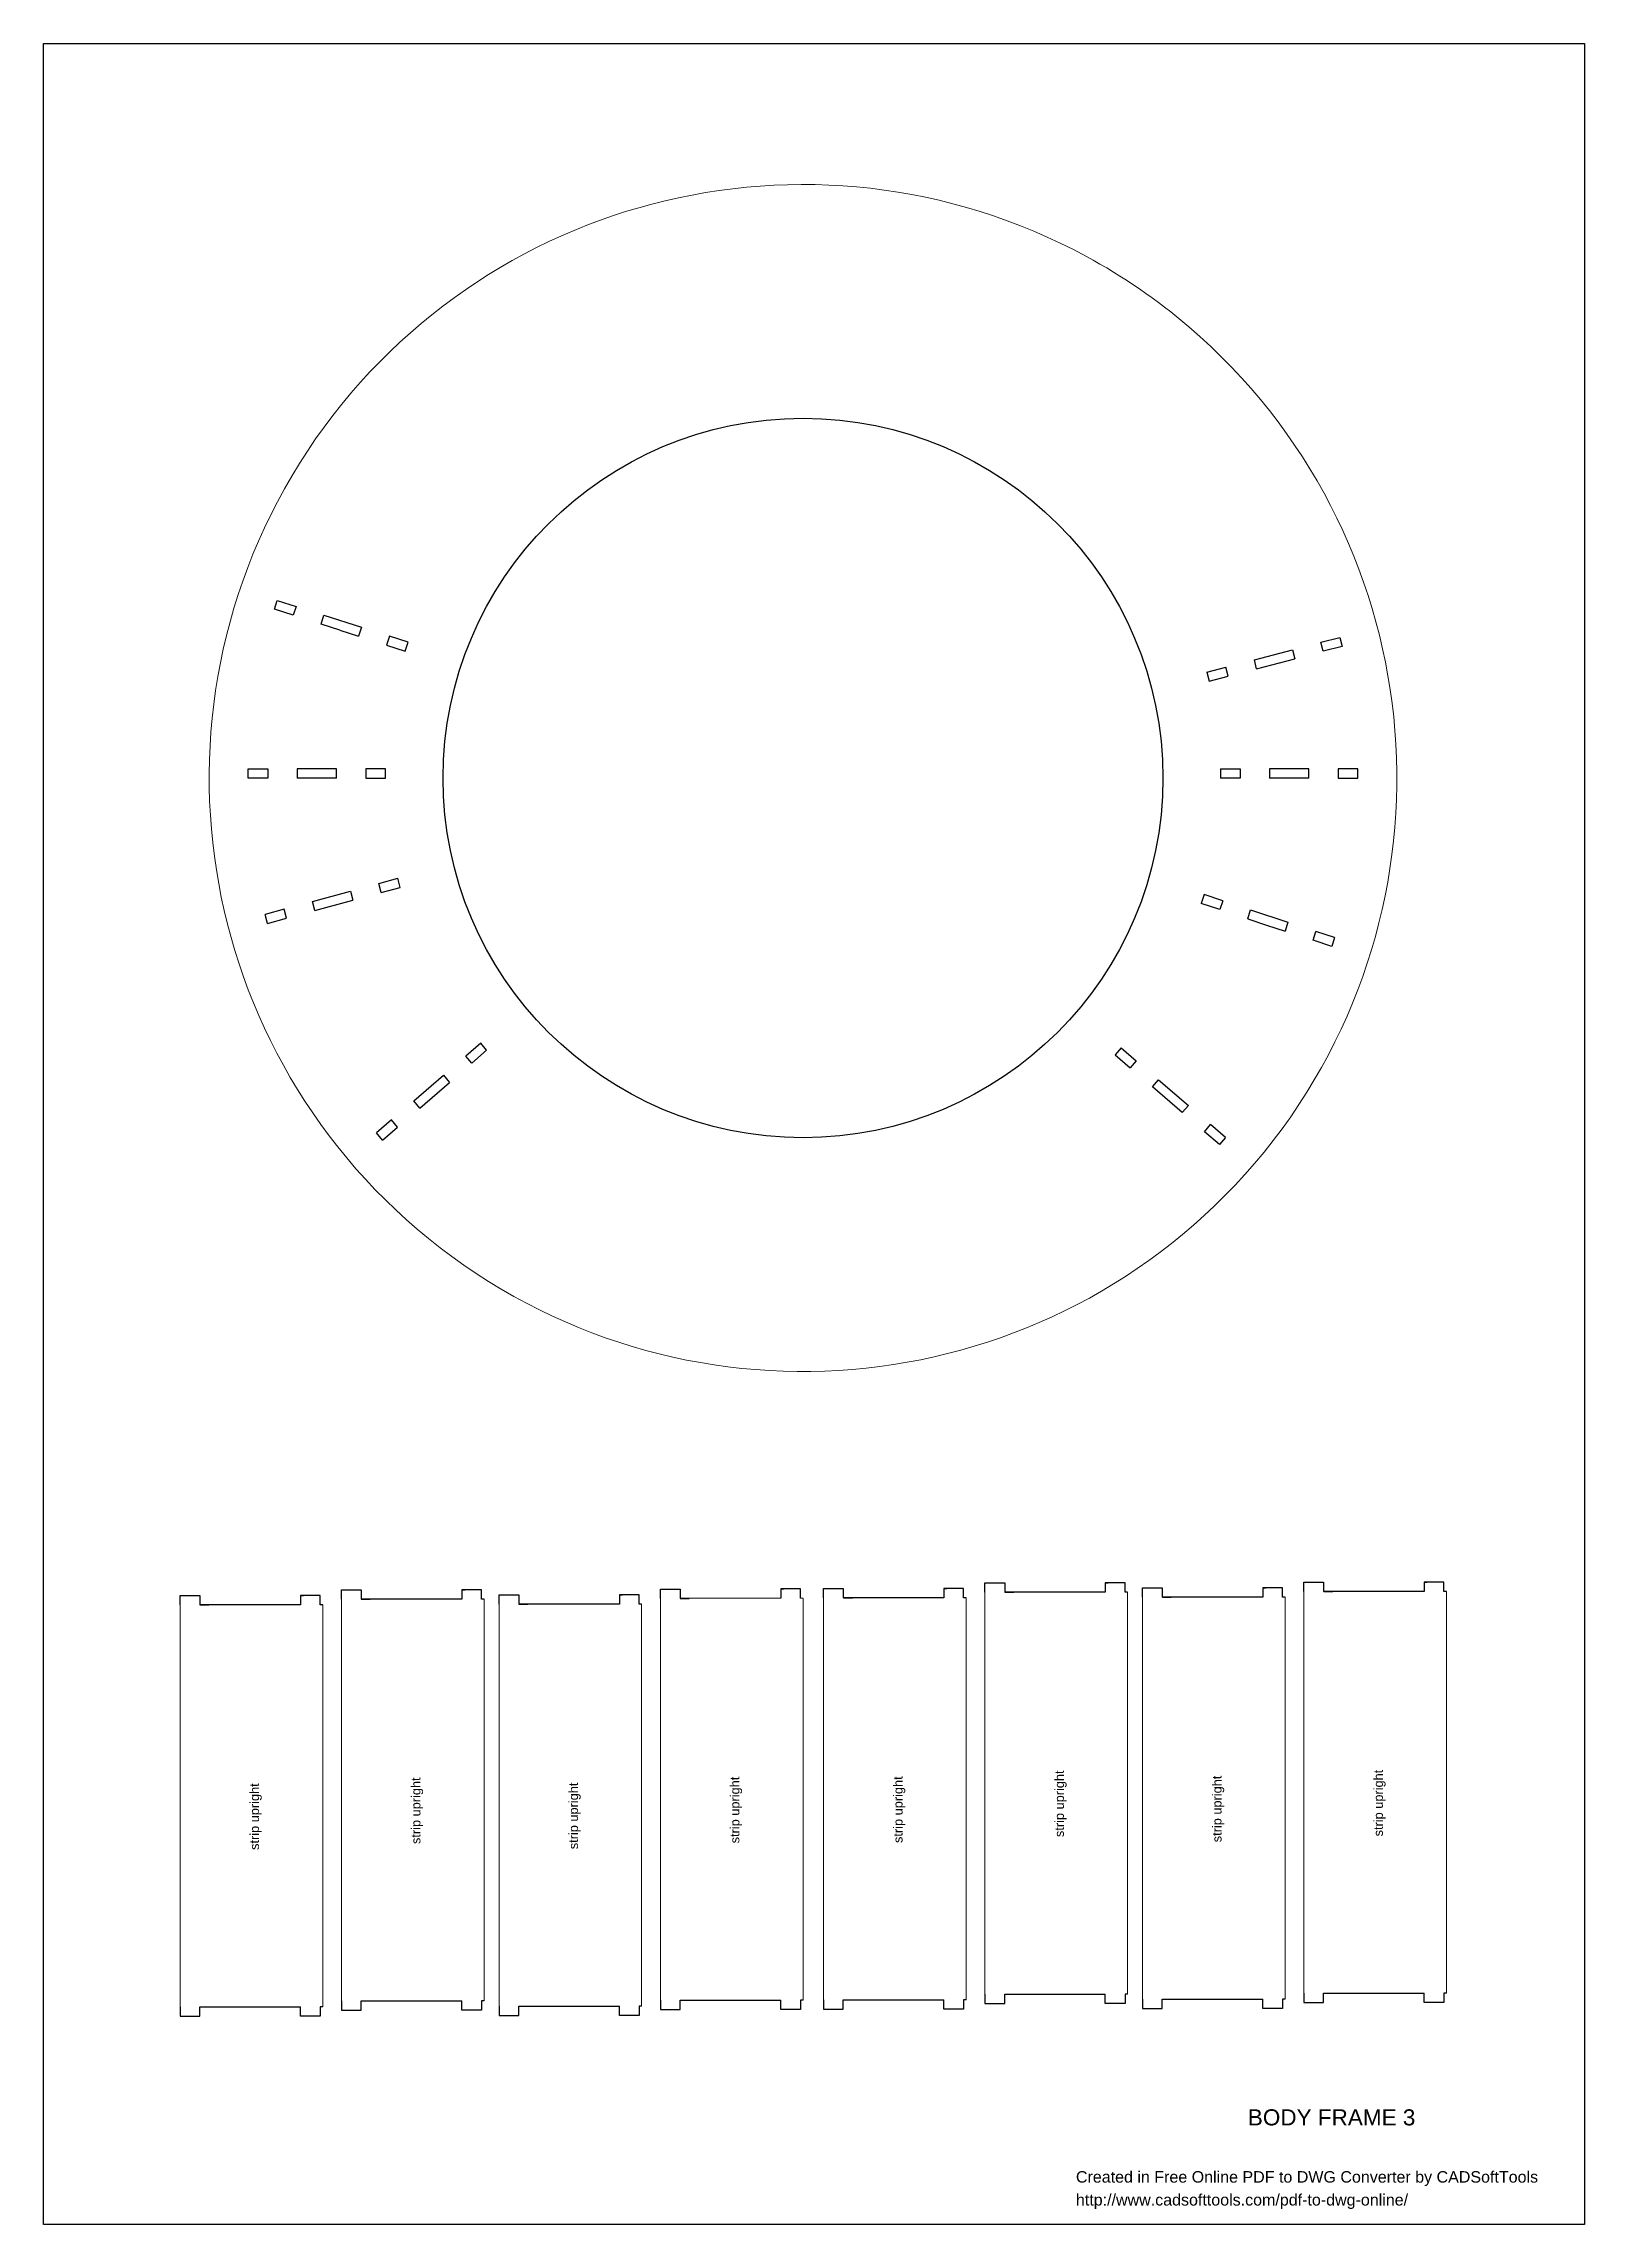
# Model space of a CAD drawing. Header units: millimetres. Extents: x 0 to 594, y 0 to 841.
import ezdxf

# ---------------------------------------------------------------- set-up
doc = ezdxf.new("R2010")
doc.units = ezdxf.units.MM
doc.header["$MEASUREMENT"] = 0
doc.layers.get('0').update_dxf_attribs({"linetype": 'CONTINUOUS'})
doc.layers.add('12A7728', color=7, linetype='CONTINUOUS')
doc.styles.add('12A77B8', font='arial.ttf')
doc.styles.add('Arial0', font='arial.ttf', dxfattribs={"height": 3.959779})
picture_1 = doc.add_image_def('image1.bmp', size_in_pixel=(1446, 2048))

# ---------------------------------------------------------------- blocks, each defined once
blk = doc.blocks.new('MF24E0E60')
at = {"color": 7, "true_color": 0x000007}
image = blk.add_image(picture_1, insert=(0, 0), size_in_units=(593.85, 841.02), dxfattribs=at)
image.dxf.flags = 11
blk = doc.blocks.new('1274460')
at = {"layer": '12A7728', "color": 1, "true_color": 0x000001, "style": '12A77B8'}
for s, p in [('Created in Free Online PDF to DWG Converter by CADSoftTools', (0, 0)), ('http://www.cadsofttools.com/pdf-to-dwg-online/', (0, -2))]:
    blk.add_text(s, height=1, dxfattribs=at).set_placement(p)

msp = doc.modelspace()

# ---------------------------------------------------------------- linework, layer by layer
for p, q in [((88.93, 622.86), (90.05, 626.28)), ((96.16, 620.55), (88.93, 622.86)), ((90.05, 626.28), (97.29, 623.97)), ((97.29, 623.97), (96.16, 620.55)), ((106.93, 617.12), (108.05, 620.54)), ((114.17, 614.8), (106.93, 617.12)), ((108.05, 620.54), (122.53, 615.91)), ((114.17, 614.8), (121.41, 612.49)), ((122.53, 615.91), (121.41, 612.49)), ((133.26, 612.49), (132.18, 609.05)), ((132.18, 609.05), (139.4, 606.75)), ((140.5, 610.17), (133.26, 612.49)), ((139.4, 606.75), (140.5, 610.17)), ((466.65, 603.41), (481.35, 607.28)), ((481.35, 607.28), (482.2, 603.77)), ((492.27, 610.15), (499.58, 612.05)), ((493.12, 606.66), (492.27, 610.15)), ((500.48, 608.56), (493.12, 606.66)), ((499.58, 612.05), (500.48, 608.56)), ((448.33, 598.61), (455.69, 600.54)), ((448.33, 598.61), (449.21, 595.12)), ((456.56, 597.05), (455.69, 600.54)), ((467.49, 599.92), (466.65, 603.41)), ((467.49, 599.92), (482.2, 603.77)), ((449.21, 595.12), (456.56, 597.05)), ((78.8, 557.8), (78.8, 561.4)), ((78.8, 561.4), (86.4, 561.4)), ((86.4, 557.8), (78.8, 557.8)), ((86.4, 561.4), (86.4, 557.8)), ((112.89, 561.4), (97.69, 561.4)), ((97.69, 561.4), (97.69, 557.8)), ((112.89, 557.8), (97.69, 557.8)), ((112.89, 557.8), (112.89, 561.4)), ((131.78, 561.4), (124.18, 561.4)), ((124.18, 561.4), (124.18, 557.8)), ((124.18, 557.8), (131.78, 557.8)), ((131.78, 557.8), (131.78, 561.4)), ((131.78, 557.8), (131.78, 557.8)), ((131.78, 557.8), (131.78, 557.8)), ((453.6, 561.4), (453.6, 557.8)), ((453.6, 561.4), (461.2, 561.4)), ((461.2, 557.8), (453.6, 557.8)), ((461.2, 561.4), (461.2, 557.8)), ((487.69, 561.4), (472.49, 561.4)), ((472.49, 561.4), (472.49, 557.8)), ((487.69, 557.8), (472.49, 557.8)), ((487.69, 557.8), (487.69, 561.4)), ((506.58, 561.4), (498.98, 561.4)), ((498.98, 561.4), (498.98, 557.8)), ((498.98, 557.8), (506.58, 557.8)), ((506.58, 557.8), (506.58, 561.4)), ((103.57, 510.17), (118.24, 514.16)), ((118.24, 514.16), (119.19, 510.68)), ((129.17, 517.13), (136.5, 519.14)), ((130.08, 513.64), (129.17, 517.13)), ((130.08, 513.64), (137.42, 515.63)), ((137.42, 515.63), (136.5, 519.14)), ((92.67, 507.21), (85.33, 505.22)), ((86.29, 501.75), (85.33, 505.22)), ((93.62, 503.74), (92.67, 507.21)), ((104.52, 506.7), (103.57, 510.17)), ((104.52, 506.7), (119.19, 510.68)), ((447.25, 512.87), (446.14, 509.46)), ((453.35, 507.06), (446.14, 509.46)), ((454.47, 510.48), (447.25, 512.87)), ((454.47, 510.48), (453.35, 507.06)), ((464.08, 503.49), (465.17, 506.92)), ((465.17, 506.92), (479.6, 502.17)), ((86.29, 501.75), (93.62, 503.74)), ((479.6, 502.17), (478.51, 498.73)), ((489.26, 495.21), (490.36, 498.63)), ((497.58, 496.31), (490.34, 498.64)), ((490.34, 498.64), (490.34, 498.64)), ((497.58, 496.31), (496.49, 492.87)), ((496.49, 492.87), (489.26, 495.21)), ((168.46, 455.57), (162.73, 450.56)), ((170.75, 452.8), (168.46, 455.57)), ((165.03, 447.79), (162.73, 450.56)), ((165.03, 447.79), (170.75, 452.8)), ((415.37, 453.7), (413.01, 450.98)), ((413.01, 450.98), (418.77, 446.03)), ((415.37, 453.7), (421.14, 448.74)), ((421.14, 448.74), (418.77, 446.03)), ((142.64, 433.25), (154.16, 443.18)), ((144.96, 430.5), (156.48, 440.42)), ((154.16, 443.18), (156.48, 440.42)), ((427.35, 438.65), (429.7, 441.38)), ((438.88, 428.74), (427.35, 438.65)), ((429.7, 441.38), (441.22, 431.47)), ((144.96, 430.5), (142.64, 433.25)), ((441.22, 431.47), (438.88, 428.74)), ((134.12, 425.91), (128.34, 420.93)), ((130.65, 418.17), (128.34, 420.93)), ((130.65, 418.17), (136.41, 423.13)), ((136.41, 423.13), (134.12, 425.91)), ((447.42, 421.4), (449.78, 424.11)), ((453.18, 416.44), (447.42, 421.4)), ((455.55, 419.15), (449.78, 424.11)), ((455.55, 419.15), (453.18, 416.44)), ((114.79, 241.16), (114.79, 244.76)), ((114.79, 244.76), (122.39, 244.76)), ((122.39, 244.76), (122.39, 241.16)), ((168.77, 244.77), (161.17, 244.77)), ((161.17, 244.77), (161.17, 241.17)), ((161.23, 244.77), (162.32, 244.77)), ((168.77, 241.17), (168.77, 244.77)), ((237.72, 241.43), (237.72, 245.03)), ((237.72, 245.03), (245.32, 245.03)), ((245.32, 245.03), (245.32, 241.43)), ((291.7, 245.05), (284.1, 245.05)), ((284.1, 245.05), (284.1, 241.45)), ((284.16, 245.05), (285.26, 245.05)), ((291.7, 241.45), (291.7, 245.05)), ((300.62, 241.57), (300.62, 245.17)), ((300.62, 245.17), (308.22, 245.17)), ((308.22, 245.17), (308.22, 241.57)), ((354.6, 245.18), (347, 245.18)), ((347, 245.18), (347, 241.58)), ((347.06, 245.18), (348.16, 245.18)), ((354.6, 241.58), (354.6, 245.18)), ((362.82, 243.85), (362.82, 247.45)), ((362.82, 247.45), (370.42, 247.45)), ((370.42, 247.45), (370.42, 243.85)), ((416.8, 247.46), (409.2, 247.46)), ((409.2, 247.46), (409.2, 243.86)), ((409.26, 247.46), (410.36, 247.46)), ((416.8, 243.86), (416.8, 247.46)), ((423.56, 241.84), (423.56, 245.44)), ((423.56, 245.44), (431.16, 245.44)), ((431.16, 245.44), (431.16, 241.84)), ((477.54, 245.45), (469.94, 245.45)), ((469.94, 245.45), (469.94, 241.85)), ((470, 245.45), (471.1, 245.45)), ((477.54, 241.85), (477.54, 245.45)), ((485.76, 244.12), (485.76, 247.72)), ((485.76, 247.72), (493.36, 247.72)), ((493.36, 247.72), (493.36, 244.12)), ((532.13, 244.13), (493.36, 244.12)), ((493.42, 244.12), (496.84, 244.12)), ((539.73, 247.73), (532.13, 247.73)), ((532.13, 247.73), (532.13, 244.13)), ((532.2, 247.73), (533.29, 247.73)), ((539.73, 244.13), (539.73, 247.73)), ((540.73, 244.12), (539.73, 244.13)), ((52.59, 238.88), (52.59, 242.48)), ((52.59, 242.48), (60.19, 242.48)), ((60.19, 242.48), (60.19, 238.88)), ((98.97, 238.89), (60.19, 238.88)), ((60.25, 238.88), (63.67, 238.88)), ((106.57, 242.49), (98.97, 242.49)), ((98.97, 242.49), (98.97, 238.89)), ((99.03, 242.49), (100.13, 242.49)), ((106.57, 238.89), (106.57, 242.49)), ((107.57, 238.88), (106.57, 238.89)), ((161.17, 241.17), (122.39, 241.16)), ((122.45, 241.16), (125.87, 241.16)), ((169.77, 241.16), (168.77, 241.17)), ((175.53, 239.15), (175.53, 242.75)), ((175.53, 242.75), (183.13, 242.75)), ((183.13, 242.75), (183.13, 239.15)), ((221.9, 239.16), (183.13, 239.15)), ((183.19, 239.15), (186.61, 239.15)), ((229.5, 242.76), (221.9, 242.76)), ((221.9, 242.76), (221.9, 239.16)), ((221.97, 242.76), (223.06, 242.76)), ((229.5, 239.16), (229.5, 242.76)), ((230.5, 239.15), (229.5, 239.16)), ((284.1, 241.45), (245.32, 241.43)), ((245.39, 241.43), (248.8, 241.43)), ((292.7, 241.43), (291.7, 241.45)), ((347, 241.58), (308.22, 241.57)), ((308.29, 241.57), (311.7, 241.57)), ((355.6, 241.57), (354.6, 241.58)), ((409.2, 243.86), (370.42, 243.85)), ((370.48, 243.85), (373.9, 243.85)), ((417.8, 243.85), (416.8, 243.86)), ((469.94, 241.85), (431.16, 241.84)), ((431.22, 241.84), (434.64, 241.84)), ((478.54, 241.84), (477.54, 241.85)), ((114.79, 86.15), (114.79, 82.55)), ((122.39, 86.15), (161.17, 86.16)), ((122.39, 82.55), (122.39, 86.15)), ((161.17, 82.56), (161.17, 86.16)), ((168.77, 86.16), (168.77, 82.56)), ((169.77, 86.15), (168.77, 86.16)), ((175.53, 84.14), (175.53, 80.54)), ((183.13, 84.14), (221.9, 84.15)), ((183.13, 80.54), (183.13, 84.14)), ((221.9, 80.55), (221.9, 84.15)), ((229.5, 84.15), (229.5, 80.55)), ((230.5, 84.14), (229.5, 84.15)), ((237.72, 86.42), (237.72, 82.82)), ((245.32, 86.42), (284.1, 86.43)), ((245.32, 82.82), (245.32, 86.42)), ((284.1, 82.83), (284.1, 86.43)), ((291.7, 86.43), (291.7, 82.83)), ((292.7, 86.42), (291.7, 86.43)), ((300.62, 86.55), (300.62, 82.95)), ((308.22, 86.55), (347, 86.56)), ((308.22, 82.95), (308.22, 86.55)), ((347, 82.96), (347, 86.56)), ((354.6, 86.56), (354.6, 82.96)), ((355.6, 86.55), (354.6, 86.56)), ((362.82, 88.83), (362.82, 85.23)), ((362.82, 85.23), (370.42, 85.23)), ((370.42, 88.83), (409.2, 88.84)), ((370.42, 85.23), (370.42, 88.83)), ((409.2, 85.24), (409.2, 88.84)), ((416.8, 85.24), (409.2, 85.24)), ((416.8, 88.84), (416.8, 85.24)), ((417.8, 88.83), (416.8, 88.84)), ((423.56, 86.82), (423.56, 83.22)), ((431.16, 86.82), (469.94, 86.84)), ((431.16, 83.22), (431.16, 86.82)), ((469.94, 83.24), (469.94, 86.84)), ((477.54, 86.84), (477.54, 83.24)), ((478.54, 86.82), (477.54, 86.84)), ((485.76, 89.11), (485.76, 85.51)), ((485.76, 85.51), (493.36, 85.51)), ((493.36, 89.11), (532.13, 89.12)), ((493.36, 85.51), (493.36, 89.11)), ((532.13, 85.52), (532.13, 89.12)), ((539.73, 85.52), (532.13, 85.52)), ((539.73, 89.12), (539.73, 85.52)), ((540.73, 89.11), (539.73, 89.12)), ((52.59, 83.87), (52.59, 80.27)), ((52.59, 80.27), (60.19, 80.27)), ((60.19, 83.87), (98.97, 83.88)), ((60.19, 80.27), (60.19, 83.87)), ((98.97, 80.28), (98.97, 83.88)), ((106.57, 80.28), (98.97, 80.28)), ((106.57, 83.88), (106.57, 80.28)), ((107.57, 83.87), (106.57, 83.88)), ((114.79, 82.55), (122.39, 82.55)), ((168.77, 82.56), (161.17, 82.56)), ((175.53, 80.54), (183.13, 80.54)), ((229.5, 80.55), (221.9, 80.55)), ((237.72, 82.82), (245.32, 82.82)), ((291.7, 82.83), (284.1, 82.83)), ((300.62, 82.95), (308.22, 82.95)), ((354.6, 82.96), (347, 82.96)), ((423.56, 83.22), (431.16, 83.22)), ((477.54, 83.24), (469.94, 83.24))]:
    msp.add_line(p, q)
at = {"color": 7, "linetype": 'Continuous', "lineweight": 9, "true_color": 0x000007}
for p, q in [((485.76, 244.12), (485.76, 89.11)), ((540.73, 244.12), (540.73, 89.11)), ((52.59, 238.88), (52.59, 83.87)), ((107.57, 238.88), (107.57, 83.87)), ((114.79, 241.16), (114.79, 86.15)), ((169.77, 241.16), (169.77, 86.15)), ((175.53, 239.15), (175.53, 84.14)), ((230.5, 239.15), (230.5, 84.14)), ((237.72, 241.43), (237.72, 86.42)), ((292.7, 241.43), (292.7, 86.42)), ((300.62, 241.57), (300.62, 86.55)), ((355.6, 241.57), (355.6, 86.55)), ((362.82, 243.85), (362.82, 88.83)), ((417.8, 243.85), (417.8, 88.83)), ((423.56, 241.84), (423.56, 86.82)), ((478.54, 241.84), (478.54, 86.82))]:
    msp.add_line(p, q, dxfattribs=at)
msp.add_lwpolyline([(464.08, 503.49), (471.29, 501.09), (478.51, 498.73)])
msp.add_circle((292.69, 557.8), 138.71)
msp.add_open_spline([(401.92, 758.92), (295.44, 816.61), (162.95, 781.74), (98.61, 679.13), (98.61, 679.13), (33.97, 575.39), (61.76, 439.89), (161.96, 369.9), (161.96, 369.9), (262.39, 300.27), (399.14, 321.34), (473.93, 418), (473.93, 418), (548.4, 514.79), (534.11, 652.4), (441.35, 731.82)], degree=3, knots=[0, 0, 0, 0, 0.0625, 0.0625, 0.0625, 0.062501, 0.125, 0.125, 0.125, 0.125001, 0.1875, 0.1875, 0.1875, 0.187501, 1, 1, 1, 1], dxfattribs=at)
at = {"color": 7, "linetype": 'Continuous', "lineweight": 20, "true_color": 0x000007}
msp.add_open_spline([(441.35, 731.84), (429.18, 742.21), (415.99, 751.31), (401.92, 758.93)], degree=3, dxfattribs=at)

# ---------------------------------------------------------------- block references
at = {"color": 7, "true_color": 0xffffff}
msp.add_blockref('MF24E0E60', (0, 0), dxfattribs=at)
at = {"layer": '12A7728', "true_color": 0x000000, "xscale": 4.421230261676705, "yscale": 4.421230261676705, "zscale": 4.421230261676705}
msp.add_blockref('1274460', (397.88, 16.11), dxfattribs=at)

# ---------------------------------------------------------------- texts
at = {"color": 7, "true_color": 0x000007, "style": 'Arial0'}
for p in [(83.02, 144.41), (145.22, 146.69), (205.96, 144.68), (268.16, 146.96), (331.06, 147.09), (393.25, 149.37), (453.99, 147.36), (516.19, 149.64)]:
    msp.add_text('strip upright', height=3.52, rotation=90, dxfattribs=at).set_placement(p)
msp.add_text('BODY FRAME 3', height=6.2081, dxfattribs=at).set_placement((464.14, 38.17))

doc.saveas('drawing.dxf')
